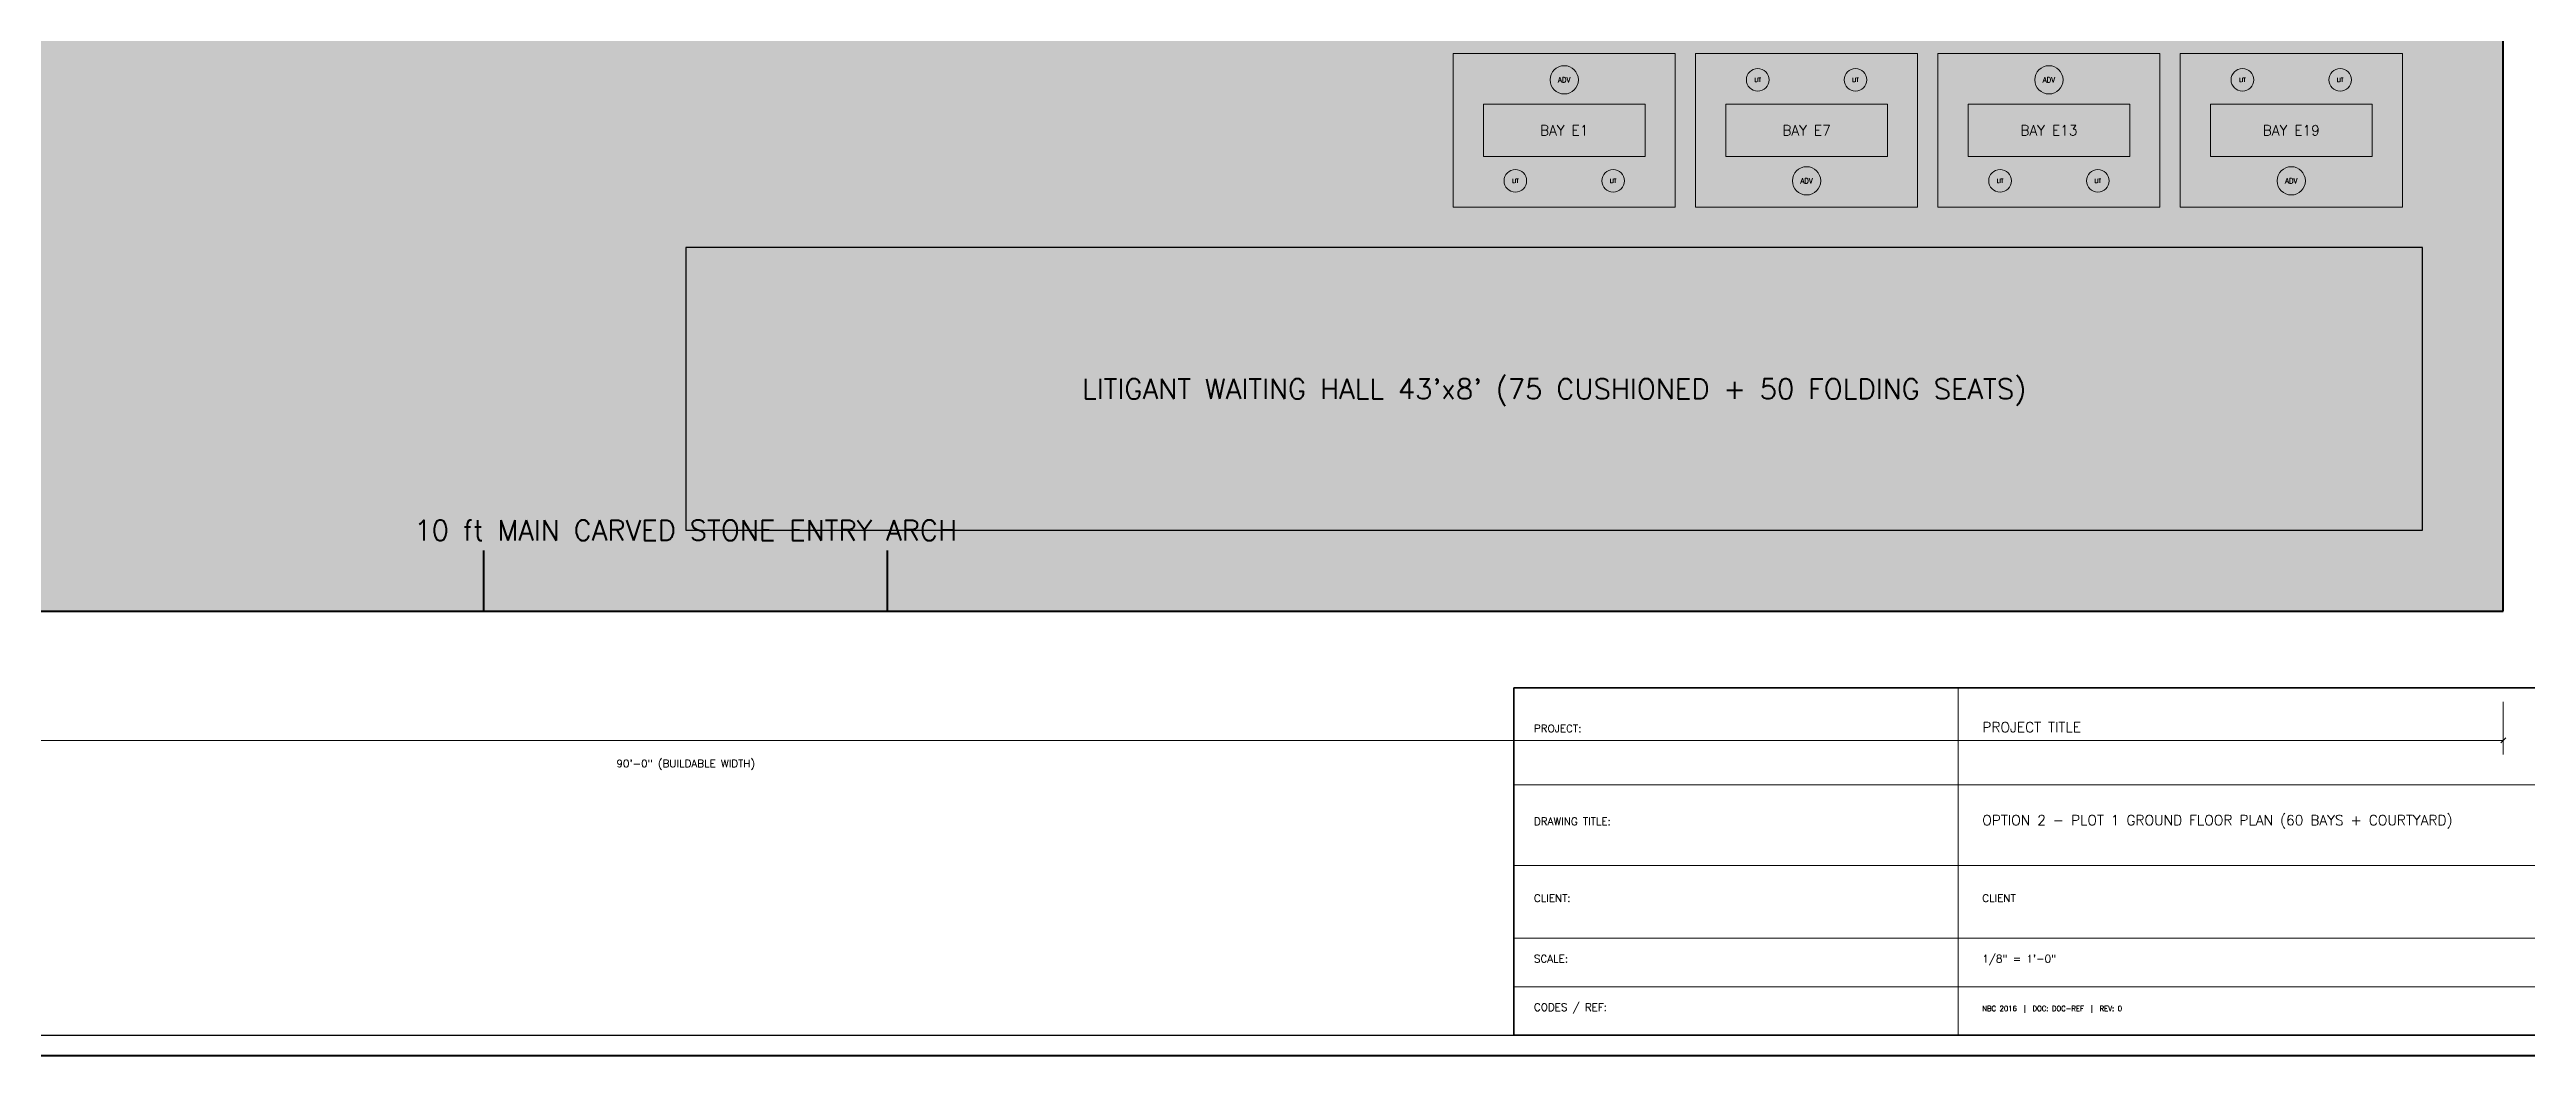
# Model space of a CAD drawing. Header units: inches. Extents: x 0 to 1800, y 0 to 1191.
# Drawn here: x 687 to 1423, y 0 to 299 of the extents above; entities that cross this region are included whole.
import ezdxf
from ezdxf.enums import TextEntityAlignment as Align

# ---------------------------------------------------------------- set-up
doc = ezdxf.new("R2010")
doc.units = ezdxf.units.IN
doc.header["$MEASUREMENT"] = 0
for name, color, linetype in [('A-BAY', 3, 'Continuous'), ('A-DIM', 4, 'Continuous'), ('A-DOOR', 2, 'Continuous'), ('A-FURN', 1, 'Continuous'), ('A-HATCH', 8, 'Continuous'), ('A-JALI', 6, 'Continuous'), ('A-TEXT', 7, 'Continuous'), ('A-TEXT-TTL', 7, 'Continuous'), ('A-TTLB', 7, 'Continuous'), ('A-WALL', 7, 'Continuous')]:
    doc.layers.add(name, color=color, linetype=linetype)
doc.styles.add('SIMPLEX', font='simplex.shx')

msp = doc.modelspace()

# ---------------------------------------------------------------- hatches: boundary and pattern name
at = {"layer": 'A-HATCH'}
h = msp.add_hatch(dxfattribs=at)
h.set_pattern_fill('ANSI31')
h.paths.add_polyline_path([(336, 132), (1416, 132), (1416, 1020), (336, 1020)])
h = msp.add_hatch(dxfattribs=at)
h.set_pattern_fill('SOLID')
h.paths.add_polyline_path([(345, 141), (1407, 141), (1407, 1011), (345, 1011)])

# ---------------------------------------------------------------- linework, layer by layer
at = {"layer": 'A-BAY', "lineweight": 15}
for p, q in [((1170, 252), (1170, 297.6)), ((1242, 252), (1242, 297.6)), ((1314, 252), (1314, 297.6)), ((1386, 252), (1386, 297.6)), ((1104, 252), (1170, 252)), ((1176, 252), (1242, 252)), ((1248, 252), (1314, 252)), ((1320, 252), (1386, 252))]:
    msp.add_line(p, q, dxfattribs=at)
at = {"layer": 'A-DIM', "lineweight": 13}
msp.add_line((1416, 105), (1416, 89.4), dxfattribs=at)
at = {"layer": 'A-DIM', "lineweight": 18}
msp.add_line((336, 93.6), (1416, 93.6), dxfattribs=at)
at = {"layer": 'A-DIM', "lineweight": 30}
msp.add_line((1415.25, 92.85), (1416.75, 94.35), dxfattribs=at)
at = {"layer": 'A-DOOR', "lineweight": 40}
for p, q in [((816, 132), (816, 150)), ((936, 132), (936, 150))]:
    msp.add_line(p, q, dxfattribs=at)
at = {"layer": 'A-FURN', "lineweight": 20}
for p, q in [((1161, 282.6), (1113, 282.6)), ((1113, 282.6), (1113, 267)), ((1161, 267), (1161, 282.6)), ((1233, 282.6), (1185, 282.6)), ((1185, 282.6), (1185, 267)), ((1233, 267), (1233, 282.6)), ((1305, 282.6), (1257, 282.6)), ((1257, 282.6), (1257, 267)), ((1305, 267), (1305, 282.6)), ((1377, 282.6), (1329, 282.6)), ((1329, 282.6), (1329, 267)), ((1377, 267), (1377, 282.6)), ((1113, 267), (1161, 267)), ((1185, 267), (1233, 267)), ((1257, 267), (1305, 267)), ((1329, 267), (1377, 267))]:
    msp.add_line(p, q, dxfattribs=at)
at = {"layer": 'A-FURN'}
for p, q in [((1392, 240), (876, 240)), ((876, 240), (876, 156)), ((1392, 156), (1392, 240)), ((876, 156), (1392, 156))]:
    msp.add_line(p, q, dxfattribs=at)
at = {"layer": 'A-FURN', "lineweight": 18}
for centre in [(1137, 289.8), (1281, 289.8), (1209, 259.8), (1353, 259.8)]:
    msp.add_circle(centre, 4.2, dxfattribs=at)
at = {"layer": 'A-FURN', "lineweight": 15}
for centre in [(1194.48, 289.8), (1223.52, 289.8), (1338.48, 289.8), (1367.52, 289.8), (1122.48, 259.8), (1151.52, 259.8), (1266.48, 259.8), (1295.52, 259.8)]:
    msp.add_circle(centre, 3.36, dxfattribs=at)
at = {"layer": 'A-JALI', "lineweight": 20}
for p, q in [((1104, 297.6), (1170, 297.6)), ((1104, 252), (1104, 297.6)), ((1176, 297.6), (1242, 297.6)), ((1176, 252), (1176, 297.6)), ((1248, 297.6), (1314, 297.6)), ((1248, 252), (1248, 297.6)), ((1320, 297.6), (1386, 297.6)), ((1320, 252), (1320, 297.6))]:
    msp.add_line(p, q, dxfattribs=at)
at = {"layer": 'A-TTLB', "lineweight": 35}
for p, q in [((1794, 109.2), (1122, 109.2)), ((1122, 109.2), (1122, 6)), ((1122, 6), (1794, 6))]:
    msp.add_line(p, q, dxfattribs=at)
at = {"layer": 'A-TTLB', "lineweight": 20}
for p, q in [((1254, 6), (1254, 109.2)), ((1122, 80.4), (1794, 80.4)), ((1122, 56.4), (1794, 56.4)), ((1122, 34.8), (1794, 34.8)), ((1122, 20.4), (1794, 20.4))]:
    msp.add_line(p, q, dxfattribs=at)
at = {"layer": 'A-TTLB', "lineweight": 50}
msp.add_line((0, 0), (1800, 0), dxfattribs=at)
at = {"layer": 'A-TTLB', "lineweight": 25}
msp.add_line((6, 6), (1794, 6), dxfattribs=at)
at = {"layer": 'A-WALL', "lineweight": 50}
for p, q in [((1416, 132), (1416, 1020)), ((336, 132), (1416, 132))]:
    msp.add_line(p, q, dxfattribs=at)

# ---------------------------------------------------------------- texts
at = {"layer": 'A-BAY', "style": 'SIMPLEX'}
for s, p in [('BAY E1', (1137, 274.8)), ('BAY E7', (1209, 274.8)), ('BAY E13', (1281, 274.8)), ('BAY E19', (1353, 274.8))]:
    msp.add_text(s, height=3, dxfattribs=at).set_placement(p, align=Align.MIDDLE_CENTER)
at = {"layer": 'A-DIM', "style": 'SIMPLEX'}
msp.add_text('90\'-0" (BUILDABLE WIDTH)', height=2.25, dxfattribs=at).set_placement((876, 87.84), align=Align.TOP_CENTER)
at = {"layer": 'A-DOOR', "style": 'SIMPLEX'}
msp.add_text('10 ft MAIN CARVED STONE ENTRY ARCH', height=6, dxfattribs=at).set_placement((876, 156), align=Align.MIDDLE_CENTER)
at = {"layer": 'A-FURN', "style": 'SIMPLEX'}
for s, height, p in [('ADV', 1.5, (1137, 289.8)), ('LIT', 1.125, (1194.48, 289.8)), ('LIT', 1.125, (1223.52, 289.8)), ('ADV', 1.5, (1281, 289.8)), ('LIT', 1.125, (1338.48, 289.8)), ('LIT', 1.125, (1367.52, 289.8)), ('LIT', 1.125, (1122.48, 259.8)), ('LIT', 1.125, (1151.52, 259.8)), ('ADV', 1.5, (1209, 259.8)), ('LIT', 1.125, (1266.48, 259.8)), ('LIT', 1.125, (1295.52, 259.8)), ('ADV', 1.5, (1353, 259.8))]:
    msp.add_text(s, height=height, dxfattribs=at).set_placement(p, align=Align.MIDDLE_CENTER)
at = {"layer": 'A-TEXT', "style": 'SIMPLEX'}
for s, height, p in [('CLIENT', 2.25, (1261.2, 45.6)), ('1/8" = 1\'-0"', 2.25, (1261.2, 27.6)), ('NBC 2016  |  DOC: DOC-REF  |  REV: 0', 1.5, (1261.2, 13.2))]:
    msp.add_text(s, height=height, dxfattribs=at).set_placement(p)
at = {"layer": 'A-TEXT-TTL', "style": 'SIMPLEX'}
msp.add_text("LITIGANT WAITING HALL 43'x8' (75 CUSHIONED + 50 FOLDING SEATS)", height=6, dxfattribs=at).set_placement((1134, 198), align=Align.MIDDLE_CENTER)
for s, height, p in [('PROJECT:', 2.25, (1128, 96)), ('PROJECT TITLE', 3, (1261.2, 96)), ('DRAWING TITLE:', 2.25, (1128, 68.4)), ('OPTION 2 - PLOT 1 GROUND FLOOR PLAN (60 BAYS + COURTYARD)', 3, (1261.2, 68.4)), ('CLIENT:', 2.25, (1128, 45.6)), ('SCALE:', 2.25, (1128, 27.6)), ('CODES / REF:', 2.25, (1128, 13.2))]:
    msp.add_text(s, height=height, dxfattribs=at).set_placement(p)

doc.saveas('drawing.dxf')
